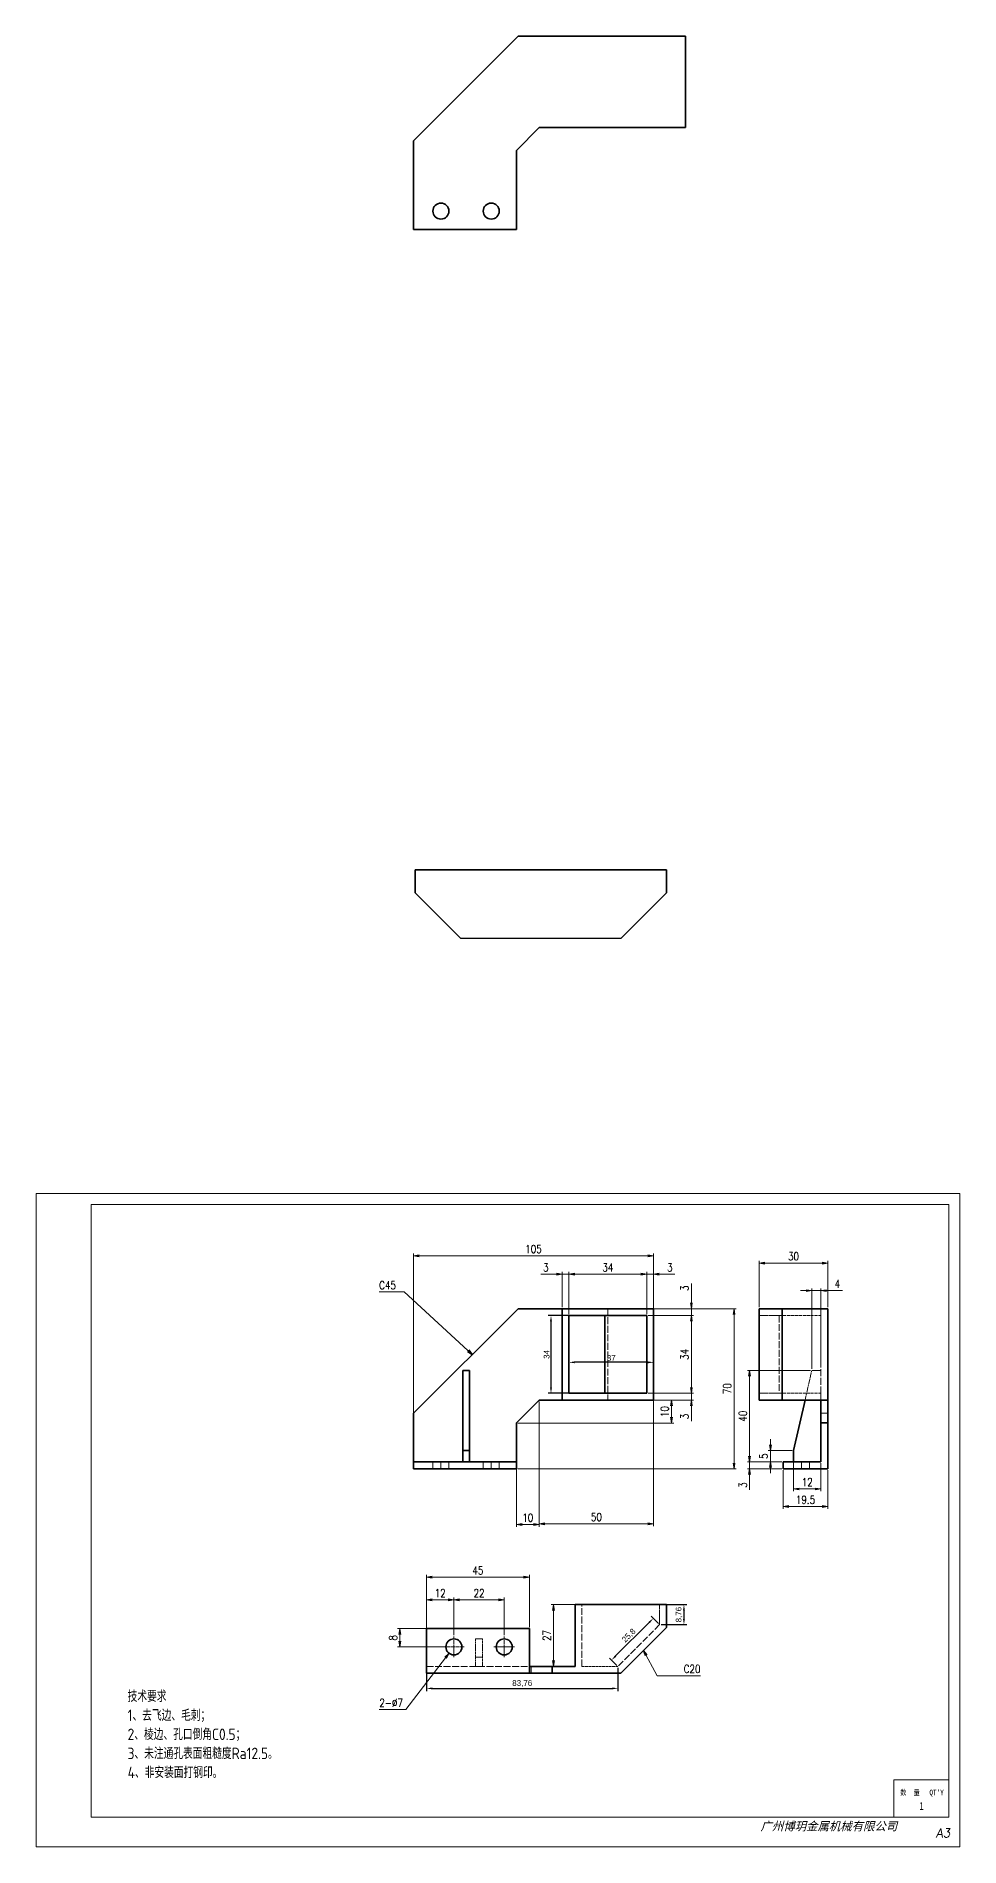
# Model space of a CAD drawing. Header units: millimetres. Extents: x 947 to 8432, y 980 to 2342.
# Drawn here: x 6750 to 7154, y 1550 to 2342 of the extents above; entities that cross this region are included whole.
import ezdxf
from ezdxf.enums import TextEntityAlignment as Align

# ---------------------------------------------------------------- set-up
doc = ezdxf.new("R2010")
doc.units = ezdxf.units.MM
doc.linetypes.add('AM_ISO02W050x2', pattern=[3.75, 3, -0.75])
doc.linetypes.add('AM_ISO08W050x2', pattern=[9, 6, -0.75, 1.5, -0.75])
doc.layers.add('DIM', color=3, linetype='Continuous')
for name, color, linetype, lineweight in [('中心线', 2, 'AM_ISO08W050x2', 18), ('图框BY', 7, 'Continuous', 0), ('标注线', 3, 'Continuous', 18), ('粗实线', 7, 'Continuous', 35), ('虚线', 1, 'AM_ISO02W050x2', 18)]:
    doc.layers.add(name, color=color, linetype=linetype, lineweight=lineweight)
doc.styles.add('DIM', font='romans.shx', dxfattribs={"width": 0.8, "bigfont": 'bigfont.shx'})
doc.styles.get("Standard").update_dxf_attribs({"font": 'arial.ttf'})
doc.styles.add('STYLE1', font='')
doc.styles.add('国标', font='simfang.ttf', dxfattribs={"width": 0.8})
doc.styles.add('机械长仿宋', font='gbenor.shx', dxfattribs={"height": 1, "bigfont": 'gbcbig.shx'})
doc.styles.add('标题字', font='romand.shx', dxfattribs={"oblique": 10, "bigfont": 'bigfont.shx'})
doc.styles.get('STYLE1').set_extended_font_data('SimSun')
doc.dimstyles.new('ISO-25', dxfattribs={"dimtxt": 2.5, "dimasz": 2.5, "dimexe": 1.25, "dimexo": 0.625, "dimtad": 1, "dimtxsty": 'Standard', "dimcen": 2.5, "dimadec": 0, "dimazin": 0, "dimtfac": 1, "dimtmove": 0, "dimatfit": 3, "dimfxl": 1, "dimarcsym": 0})
doc.dimstyles.new('XR 1-1', dxfattribs={"dimtxt": 3.5, "dimasz": 2.5, "dimexe": 1, "dimexo": 0.625, "dimgap": 1.2, "dimtad": 1, "dimtoh": 1, "dimdsep": 46, "dimtxsty": 'DIM', "dimblk": 'OPEN', "dimcen": 0, "dimclrd": 8, "dimclre": 8, "dimclrt": 2, "dimazin": 2, "dimtfac": 0.5, "dimtmove": 0, "dimatfit": 3, "dimldrblk": 'OPEN', "dimfxl": 1, "dimtolj": 2, "dimlwd": 18, "dimlwe": 18, "dimarcsym": 0})
doc.dimstyles.new('XR 1-1$0', dxfattribs={"dimtxt": 3.5, "dimasz": 2.5, "dimexe": 1, "dimexo": 0.625, "dimgap": 1.2, "dimtad": 1, "dimzin": 9, "dimdsep": 46, "dimtxsty": 'DIM', "dimblk": 'OPEN', "dimcen": 0, "dimclrd": 8, "dimclre": 8, "dimclrt": 2, "dimazin": 2, "dimtfac": 0.5, "dimtmove": 0, "dimatfit": 3, "dimldrblk": 'OPEN', "dimfxl": 1, "dimtolj": 2, "dimlwd": 18, "dimlwe": 18, "dimarcsym": 0})
doc.dimstyles.new('XR 1-1$3', dxfattribs={"dimtxt": 3.5, "dimasz": 2.5, "dimexe": 1, "dimexo": 0.625, "dimgap": 1.2, "dimtad": 1, "dimtoh": 1, "dimdsep": 46, "dimtxsty": 'DIM', "dimblk": 'OPEN', "dimcen": 0, "dimclrd": 8, "dimclre": 8, "dimclrt": 2, "dimazin": 2, "dimtfac": 0.5, "dimtofl": 0, "dimtmove": 0, "dimatfit": 3, "dimldrblk": 'OPEN', "dimfxl": 1, "dimtolj": 2, "dimlwd": 18, "dimlwe": 18, "dimarcsym": 0})

# ---------------------------------------------------------------- blocks, each defined once
blk = doc.blocks.new('_Open')
at = {"color": 0, "linetype": 'ByBlock', "lineweight": -2}
for p, q in [((-1, 0.17), (0, 0)), ((-1, -0.17), (0, 0)), ((0, 0), (-1, 0))]:
    blk.add_line(p, q, dxfattribs=at)
blk = doc.blocks.new('*D317')
at = {"layer": '标注线', "color": 8, "lineweight": 18, "transparency": 16777216}
for p, q in [((7020.69, 1785.38), (7056.28, 1785.38)), ((7055.28, 1782.88), (7055.28, 1717.88)), ((6960.69, 1715.38), (7056.28, 1715.38))]:
    blk.add_line(p, q, dxfattribs=at)
at = {"layer": '标注线', "color": 8, "lineweight": 18, "transparency": 16777216, "xscale": 2.5, "yscale": 2.5, "zscale": 2.5}
for p, rotation in [((7055.28, 1785.38), 90), ((7055.28, 1715.38), 270)]:
    blk.add_blockref('_Open', p, dxfattribs=dict(at, rotation=rotation))
at = {"layer": '标注线', "color": 2, "transparency": 16777216, "insert": (7052.33, 1750.38), "char_height": 3.5, "attachment_point": 5, "rotation": 90, "style": 'DIM'}
blk.add_mtext('\\A2;70', dxfattribs=at)
blk = doc.blocks.new('*D318')
at = {"layer": '标注线', "color": 8, "lineweight": 18, "transparency": 16777216}
for p, q in [((6915.07, 1736.01), (6915.07, 1809.54)), ((7017.57, 1808.54), (6917.57, 1808.54)), ((7020.07, 1782.66), (7020.07, 1809.54))]:
    blk.add_line(p, q, dxfattribs=at)
at = {"layer": '标注线', "color": 8, "lineweight": 18, "transparency": 16777216, "xscale": 2.5, "yscale": 2.5, "zscale": 2.5, "rotation": 180}
blk.add_blockref('_Open', (6915.07, 1808.54), dxfattribs=at)
at = {"layer": '标注线', "color": 8, "lineweight": 18, "transparency": 16777216, "xscale": 2.5, "yscale": 2.5, "zscale": 2.5}
blk.add_blockref('_Open', (7020.07, 1808.54), dxfattribs=at)
at = {"layer": '标注线', "color": 2, "transparency": 16777216, "insert": (6967.57, 1811.49), "char_height": 3.5, "attachment_point": 5, "style": 'DIM'}
blk.add_mtext('\\A2;105', dxfattribs=at)
blk = doc.blocks.new('*D319')
at = {"layer": '标注线', "color": 8, "lineweight": 18, "transparency": 16777216}
for p, q in [((6970.07, 1744.76), (6970.07, 1690)), ((6960.07, 1734.76), (6960.07, 1690)), ((6967.57, 1691), (6962.57, 1691))]:
    blk.add_line(p, q, dxfattribs=at)
at = {"layer": '标注线', "color": 8, "lineweight": 18, "transparency": 16777216, "xscale": 2.5, "yscale": 2.5, "zscale": 2.5, "rotation": 180}
blk.add_blockref('_Open', (6960.07, 1691), dxfattribs=at)
at = {"layer": '标注线', "color": 8, "lineweight": 18, "transparency": 16777216, "xscale": 2.5, "yscale": 2.5, "zscale": 2.5}
blk.add_blockref('_Open', (6970.07, 1691), dxfattribs=at)
at = {"layer": '标注线', "color": 2, "transparency": 16777216, "insert": (6965.07, 1693.95), "char_height": 3.5, "attachment_point": 5, "style": 'DIM'}
blk.add_mtext('\\A2;10', dxfattribs=at)
blk = doc.blocks.new('*D320')
at = {"layer": '标注线', "color": 8, "lineweight": 18, "transparency": 16777216}
for p, q in [((6970.07, 1744.13), (6970.07, 1690.31)), ((7020.07, 1745.28), (7020.07, 1690.31)), ((6972.57, 1691.31), (7017.57, 1691.31))]:
    blk.add_line(p, q, dxfattribs=at)
at = {"layer": '标注线', "color": 8, "lineweight": 18, "transparency": 16777216, "xscale": 2.5, "yscale": 2.5, "zscale": 2.5, "rotation": 180}
blk.add_blockref('_Open', (6970.07, 1691.31), dxfattribs=at)
at = {"layer": '标注线', "color": 8, "lineweight": 18, "transparency": 16777216, "xscale": 2.5, "yscale": 2.5, "zscale": 2.5}
blk.add_blockref('_Open', (7020.07, 1691.31), dxfattribs=at)
at = {"layer": '标注线', "color": 2, "transparency": 16777216, "insert": (6995.07, 1694.26), "char_height": 3.5, "attachment_point": 5, "style": 'DIM'}
blk.add_mtext('\\A2;50', dxfattribs=at)
blk = doc.blocks.new('*D321')
at = {"layer": '标注线', "color": 8, "lineweight": 18, "transparency": 16777216}
for p, q in [((7066.31, 1786.01), (7066.31, 1806.35)), ((7096.31, 1786.01), (7096.31, 1806.35)), ((7068.81, 1805.35), (7093.81, 1805.35))]:
    blk.add_line(p, q, dxfattribs=at)
at = {"layer": '标注线', "color": 8, "lineweight": 18, "transparency": 16777216, "xscale": 2.5, "yscale": 2.5, "zscale": 2.5, "rotation": 180}
blk.add_blockref('_Open', (7066.31, 1805.35), dxfattribs=at)
at = {"layer": '标注线', "color": 8, "lineweight": 18, "transparency": 16777216, "xscale": 2.5, "yscale": 2.5, "zscale": 2.5}
blk.add_blockref('_Open', (7096.31, 1805.35), dxfattribs=at)
at = {"layer": '标注线', "color": 2, "transparency": 16777216, "insert": (7081.31, 1808.3), "char_height": 3.5, "attachment_point": 5, "style": 'DIM'}
blk.add_mtext('\\A2;30', dxfattribs=at)
blk = doc.blocks.new('*D322')
at = {"layer": '标注线', "color": 8, "lineweight": 18, "transparency": 16777216}
for p, q in [((7076.81, 1714.76), (7076.81, 1697.85)), ((7096.31, 1714.76), (7096.31, 1697.85)), ((7079.31, 1698.85), (7093.81, 1698.85))]:
    blk.add_line(p, q, dxfattribs=at)
at = {"layer": '标注线', "color": 8, "lineweight": 18, "transparency": 16777216, "xscale": 2.5, "yscale": 2.5, "zscale": 2.5, "rotation": 180}
blk.add_blockref('_Open', (7076.81, 1698.85), dxfattribs=at)
at = {"layer": '标注线', "color": 8, "lineweight": 18, "transparency": 16777216, "xscale": 2.5, "yscale": 2.5, "zscale": 2.5}
blk.add_blockref('_Open', (7096.31, 1698.85), dxfattribs=at)
at = {"layer": '标注线', "color": 2, "transparency": 16777216, "insert": (7086.56, 1701.8), "char_height": 3.5, "attachment_point": 5, "style": 'DIM'}
blk.add_mtext('\\A2;19.5', dxfattribs=at)
blk = doc.blocks.new('*D323')
at = {"layer": '标注线', "color": 8, "lineweight": 18, "transparency": 16777216}
for p, q in [((7014.57, 1800.5), (7012.07, 1800.5)), ((7017.07, 1783.01), (7017.07, 1801.5)), ((7017.07, 1800.5), (7020.07, 1800.5)), ((7020.07, 1783.29), (7020.07, 1801.5)), ((7022.57, 1800.5), (7029.34, 1800.5))]:
    blk.add_line(p, q, dxfattribs=at)
at = {"layer": '标注线', "color": 8, "lineweight": 18, "transparency": 16777216, "xscale": 2.5, "yscale": 2.5, "zscale": 2.5}
blk.add_blockref('_Open', (7017.07, 1800.5), dxfattribs=at)
at = {"layer": '标注线', "color": 8, "lineweight": 18, "transparency": 16777216, "xscale": 2.5, "yscale": 2.5, "zscale": 2.5, "rotation": 180}
blk.add_blockref('_Open', (7020.07, 1800.5), dxfattribs=at)
at = {"layer": '标注线', "color": 2, "transparency": 16777216, "insert": (7027.2, 1803.45), "char_height": 3.5, "attachment_point": 5, "style": 'DIM'}
blk.add_mtext('\\A2;3', dxfattribs=at)
blk = doc.blocks.new('*D324')
at = {"layer": '标注线', "color": 8, "lineweight": 18, "transparency": 16777216}
for p, q in [((7036.61, 1787.88), (7036.61, 1796.45)), ((7017.69, 1782.38), (7037.61, 1782.38)), ((7020.17, 1785.38), (7037.61, 1785.38)), ((7036.61, 1782.38), (7036.61, 1785.38)), ((7036.61, 1779.88), (7036.61, 1777.38))]:
    blk.add_line(p, q, dxfattribs=at)
at = {"layer": '标注线', "color": 8, "lineweight": 18, "transparency": 16777216, "xscale": 2.5, "yscale": 2.5, "zscale": 2.5}
for p, rotation in [((7036.61, 1785.38), 270), ((7036.61, 1782.38), 90)]:
    blk.add_blockref('_Open', p, dxfattribs=dict(at, rotation=rotation))
at = {"layer": '标注线', "color": 2, "transparency": 16777216, "insert": (7033.66, 1794.32), "char_height": 3.5, "attachment_point": 5, "rotation": 90, "style": 'DIM'}
blk.add_mtext('\\A2;3', dxfattribs=at)
blk = doc.blocks.new('*D325')
at = {"layer": '标注线', "color": 8, "lineweight": 18, "transparency": 16777216}
for p, q in [((7017.69, 1782.38), (7037.61, 1782.38)), ((7036.61, 1779.88), (7036.61, 1750.88)), ((7017.69, 1748.38), (7037.61, 1748.38))]:
    blk.add_line(p, q, dxfattribs=at)
at = {"layer": '标注线', "color": 8, "lineweight": 18, "transparency": 16777216, "xscale": 2.5, "yscale": 2.5, "zscale": 2.5}
for p, rotation in [((7036.61, 1782.38), 90), ((7036.61, 1748.38), 270)]:
    blk.add_blockref('_Open', p, dxfattribs=dict(at, rotation=rotation))
at = {"layer": '标注线', "color": 2, "transparency": 16777216, "insert": (7033.66, 1765.38), "char_height": 3.5, "attachment_point": 5, "rotation": 90, "style": 'DIM'}
blk.add_mtext('\\A2;34', dxfattribs=at)
blk = doc.blocks.new('*D326')
at = {"layer": '标注线', "color": 8, "lineweight": 18, "transparency": 16777216}
for p, q in [((7036.61, 1750.88), (7036.61, 1753.38)), ((7017.69, 1748.38), (7037.61, 1748.38)), ((7019.19, 1745.38), (7037.61, 1745.38)), ((7036.61, 1748.38), (7036.61, 1745.38)), ((7036.61, 1742.88), (7036.61, 1736.12))]:
    blk.add_line(p, q, dxfattribs=at)
at = {"layer": '标注线', "color": 8, "lineweight": 18, "transparency": 16777216, "xscale": 2.5, "yscale": 2.5, "zscale": 2.5}
for p, rotation in [((7036.61, 1748.38), 270), ((7036.61, 1745.38), 90)]:
    blk.add_blockref('_Open', p, dxfattribs=dict(at, rotation=rotation))
at = {"layer": '标注线', "color": 2, "transparency": 16777216, "insert": (7033.66, 1738.25), "char_height": 3.5, "attachment_point": 5, "rotation": 90, "style": 'DIM'}
blk.add_mtext('\\A2;3', dxfattribs=at)
blk = doc.blocks.new('*D327')
at = {"layer": '标注线', "color": 8, "lineweight": 18, "transparency": 16777216}
for p, q in [((6983.07, 1783.01), (6983.07, 1801.5)), ((7014.57, 1800.5), (6985.57, 1800.5)), ((7017.07, 1783.01), (7017.07, 1801.5))]:
    blk.add_line(p, q, dxfattribs=at)
at = {"layer": '标注线', "color": 8, "lineweight": 18, "transparency": 16777216, "xscale": 2.5, "yscale": 2.5, "zscale": 2.5, "rotation": 180}
blk.add_blockref('_Open', (6983.07, 1800.5), dxfattribs=at)
at = {"layer": '标注线', "color": 8, "lineweight": 18, "transparency": 16777216, "xscale": 2.5, "yscale": 2.5, "zscale": 2.5}
blk.add_blockref('_Open', (7017.07, 1800.5), dxfattribs=at)
at = {"layer": '标注线', "color": 2, "transparency": 16777216, "insert": (7000.07, 1803.45), "char_height": 3.5, "attachment_point": 5, "style": 'DIM'}
blk.add_mtext('\\A2;34', dxfattribs=at)
blk = doc.blocks.new('*D328')
at = {"layer": '标注线', "color": 8, "lineweight": 18, "transparency": 16777216}
for p, q in [((6977.57, 1800.5), (6970.8, 1800.5)), ((6980.07, 1786.01), (6980.07, 1801.5)), ((6983.07, 1800.5), (6980.07, 1800.5)), ((6983.07, 1783.01), (6983.07, 1801.5)), ((6985.57, 1800.5), (6988.07, 1800.5))]:
    blk.add_line(p, q, dxfattribs=at)
at = {"layer": '标注线', "color": 8, "lineweight": 18, "transparency": 16777216, "xscale": 2.5, "yscale": 2.5, "zscale": 2.5}
blk.add_blockref('_Open', (6980.07, 1800.5), dxfattribs=at)
at = {"layer": '标注线', "color": 8, "lineweight": 18, "transparency": 16777216, "xscale": 2.5, "yscale": 2.5, "zscale": 2.5, "rotation": 180}
blk.add_blockref('_Open', (6983.07, 1800.5), dxfattribs=at)
at = {"layer": '标注线', "color": 2, "transparency": 16777216, "insert": (6972.94, 1803.45), "char_height": 3.5, "attachment_point": 5, "style": 'DIM'}
blk.add_mtext('\\A2;3', dxfattribs=at)
blk = doc.blocks.new('*D329')
at = {"layer": '标注线', "color": 8, "lineweight": 18, "transparency": 16777216}
for p, q in [((6970.69, 1745.38), (7028.89, 1745.38)), ((7027.89, 1737.88), (7027.89, 1742.88)), ((6960.69, 1735.38), (7028.89, 1735.38))]:
    blk.add_line(p, q, dxfattribs=at)
at = {"layer": '标注线', "color": 8, "lineweight": 18, "transparency": 16777216, "xscale": 2.5, "yscale": 2.5, "zscale": 2.5}
for p, rotation in [((7027.89, 1745.38), 90), ((7027.89, 1735.38), 270)]:
    blk.add_blockref('_Open', p, dxfattribs=dict(at, rotation=rotation))
at = {"layer": '标注线', "color": 2, "transparency": 16777216, "insert": (7024.94, 1740.38), "char_height": 3.5, "attachment_point": 5, "rotation": 90, "style": 'DIM'}
blk.add_mtext('\\A2;10', dxfattribs=at)
blk = doc.blocks.new('*D330')
at = {"layer": 'DIM', "color": 8, "lineweight": 18, "transparency": 16777216}
for p, q in [((7062.11, 1720.88), (7062.11, 1723.38)), ((7076.18, 1718.38), (7061.11, 1718.38)), ((7076.18, 1715.38), (7061.11, 1715.38)), ((7062.11, 1718.38), (7062.11, 1715.38)), ((7062.11, 1712.88), (7062.11, 1706.12))]:
    blk.add_line(p, q, dxfattribs=at)
at = {"layer": 'DIM', "color": 8, "lineweight": 18, "transparency": 16777216, "xscale": 2.5, "yscale": 2.5, "zscale": 2.5}
for p, rotation in [((7062.11, 1718.38), 270), ((7062.11, 1715.38), 90)]:
    blk.add_blockref('_Open', p, dxfattribs=dict(at, rotation=rotation))
at = {"layer": 'DIM', "color": 2, "transparency": 16777216, "insert": (7059.16, 1708.25), "char_height": 3.5, "attachment_point": 5, "rotation": 90, "style": 'DIM'}
blk.add_mtext('\\A2;3', dxfattribs=at)
blk = doc.blocks.new('*D331')
at = {"layer": 'DIM', "color": 8, "lineweight": 18, "transparency": 16777216}
for p, q in [((7071.19, 1725.88), (7071.19, 1728.38)), ((7080.68, 1723.38), (7070.19, 1723.38)), ((7071.19, 1718.38), (7071.19, 1723.38)), ((7076.18, 1718.38), (7070.19, 1718.38)), ((7071.19, 1715.88), (7071.19, 1713.38))]:
    blk.add_line(p, q, dxfattribs=at)
at = {"layer": 'DIM', "color": 8, "lineweight": 18, "transparency": 16777216, "xscale": 2.5, "yscale": 2.5, "zscale": 2.5}
for p, rotation in [((7071.19, 1723.38), 270), ((7071.19, 1718.38), 90)]:
    blk.add_blockref('_Open', p, dxfattribs=dict(at, rotation=rotation))
at = {"layer": 'DIM', "color": 2, "transparency": 16777216, "insert": (7068.24, 1720.88), "char_height": 3.5, "attachment_point": 5, "rotation": 90, "style": 'DIM'}
blk.add_mtext('\\A2;5', dxfattribs=at)
blk = doc.blocks.new('*D332')
at = {"layer": 'DIM', "color": 8, "lineweight": 18, "transparency": 16777216}
for p, q in [((7088.68, 1758.38), (7061.11, 1758.38)), ((7062.11, 1720.88), (7062.11, 1755.88)), ((7076.18, 1718.38), (7061.11, 1718.38))]:
    blk.add_line(p, q, dxfattribs=at)
at = {"layer": 'DIM', "color": 8, "lineweight": 18, "transparency": 16777216, "xscale": 2.5, "yscale": 2.5, "zscale": 2.5}
for p, rotation in [((7062.11, 1758.38), 90), ((7062.11, 1718.38), 270)]:
    blk.add_blockref('_Open', p, dxfattribs=dict(at, rotation=rotation))
at = {"layer": 'DIM', "color": 2, "transparency": 16777216, "insert": (7059.16, 1738.38), "char_height": 3.5, "attachment_point": 5, "rotation": 90, "style": 'DIM'}
blk.add_mtext('\\A2;40', dxfattribs=at)
blk = doc.blocks.new('*D333')
at = {"layer": 'DIM', "color": 8, "lineweight": 18, "transparency": 16777216}
for p, q in [((7081.31, 1722.76), (7081.31, 1705.52)), ((7093.31, 1717.76), (7093.31, 1705.52)), ((7083.81, 1706.52), (7090.81, 1706.52))]:
    blk.add_line(p, q, dxfattribs=at)
at = {"layer": 'DIM', "color": 8, "lineweight": 18, "transparency": 16777216, "xscale": 2.5, "yscale": 2.5, "zscale": 2.5, "rotation": 180}
blk.add_blockref('_Open', (7081.31, 1706.52), dxfattribs=at)
at = {"layer": 'DIM', "color": 8, "lineweight": 18, "transparency": 16777216, "xscale": 2.5, "yscale": 2.5, "zscale": 2.5}
blk.add_blockref('_Open', (7093.31, 1706.52), dxfattribs=at)
at = {"layer": 'DIM', "color": 2, "transparency": 16777216, "insert": (7087.31, 1709.47), "char_height": 3.5, "attachment_point": 5, "style": 'DIM'}
blk.add_mtext('\\A2;12', dxfattribs=at)
blk = doc.blocks.new('*D334')
at = {"layer": 'DIM', "color": 8, "lineweight": 18, "transparency": 16777216}
for p, q in [((7086.81, 1793.27), (7084.31, 1793.27)), ((7089.31, 1759.01), (7089.31, 1794.27)), ((7089.31, 1793.27), (7093.31, 1793.27)), ((7093.31, 1761.39), (7093.31, 1794.27)), ((7095.81, 1793.27), (7102.71, 1793.27))]:
    blk.add_line(p, q, dxfattribs=at)
at = {"layer": 'DIM', "color": 8, "lineweight": 18, "transparency": 16777216, "xscale": 2.5, "yscale": 2.5, "zscale": 2.5}
blk.add_blockref('_Open', (7089.31, 1793.27), dxfattribs=at)
at = {"layer": 'DIM', "color": 8, "lineweight": 18, "transparency": 16777216, "xscale": 2.5, "yscale": 2.5, "zscale": 2.5, "rotation": 180}
blk.add_blockref('_Open', (7093.31, 1793.27), dxfattribs=at)
at = {"layer": 'DIM', "color": 2, "transparency": 16777216, "insert": (7100.51, 1796.22), "char_height": 3.5, "attachment_point": 5, "style": 'DIM'}
blk.add_mtext('\\A2;4', dxfattribs=at)
blk = doc.blocks.new('*D335')
at = {"layer": '标注线', "color": 8, "lineweight": 18, "transparency": 16777216}
for p, q in [((6920.74, 1646.05), (6920.74, 1668.94)), ((6963.24, 1667.94), (6923.24, 1667.94)), ((6965.74, 1646.05), (6965.74, 1668.94))]:
    blk.add_line(p, q, dxfattribs=at)
at = {"layer": '标注线', "color": 8, "lineweight": 18, "transparency": 16777216, "xscale": 2.5, "yscale": 2.5, "zscale": 2.5, "rotation": 180}
blk.add_blockref('_Open', (6920.74, 1667.94), dxfattribs=at)
at = {"layer": '标注线', "color": 8, "lineweight": 18, "transparency": 16777216, "xscale": 2.5, "yscale": 2.5, "zscale": 2.5}
blk.add_blockref('_Open', (6965.74, 1667.94), dxfattribs=at)
at = {"layer": '标注线', "color": 2, "transparency": 16777216, "insert": (6943.24, 1670.89), "char_height": 3.5, "attachment_point": 5, "style": 'DIM'}
blk.add_mtext('\\A2;45', dxfattribs=at)
blk = doc.blocks.new('*D336')
at = {"layer": '标注线', "color": 8, "lineweight": 18, "transparency": 16777216}
for p, q in [((6920.74, 1642.6), (6920.74, 1658.99)), ((6930.24, 1657.99), (6923.24, 1657.99)), ((6932.74, 1642.6), (6932.74, 1658.99))]:
    blk.add_line(p, q, dxfattribs=at)
at = {"layer": '标注线', "color": 8, "lineweight": 18, "transparency": 16777216, "xscale": 2.5, "yscale": 2.5, "zscale": 2.5, "rotation": 180}
blk.add_blockref('_Open', (6920.74, 1657.99), dxfattribs=at)
at = {"layer": '标注线', "color": 8, "lineweight": 18, "transparency": 16777216, "xscale": 2.5, "yscale": 2.5, "zscale": 2.5}
blk.add_blockref('_Open', (6932.74, 1657.99), dxfattribs=at)
at = {"layer": '标注线', "color": 2, "transparency": 16777216, "insert": (6926.74, 1660.94), "char_height": 3.5, "attachment_point": 5, "style": 'DIM'}
blk.add_mtext('\\A2;12', dxfattribs=at)
blk = doc.blocks.new('*D337')
at = {"layer": '标注线', "color": 8, "lineweight": 18, "transparency": 16777216}
for p, q in [((6932.74, 1642.6), (6932.74, 1658.99)), ((6935.24, 1657.99), (6952.24, 1657.99)), ((6954.74, 1642.6), (6954.74, 1658.99))]:
    blk.add_line(p, q, dxfattribs=at)
at = {"layer": '标注线', "color": 8, "lineweight": 18, "transparency": 16777216, "xscale": 2.5, "yscale": 2.5, "zscale": 2.5, "rotation": 180}
blk.add_blockref('_Open', (6932.74, 1657.99), dxfattribs=at)
at = {"layer": '标注线', "color": 8, "lineweight": 18, "transparency": 16777216, "xscale": 2.5, "yscale": 2.5, "zscale": 2.5}
blk.add_blockref('_Open', (6954.74, 1657.99), dxfattribs=at)
at = {"layer": '标注线', "color": 2, "transparency": 16777216, "insert": (6943.74, 1660.94), "char_height": 3.5, "attachment_point": 5, "style": 'DIM'}
blk.add_mtext('\\A2;22', dxfattribs=at)
blk = doc.blocks.new('*D338')
at = {"layer": '标注线', "color": 8, "lineweight": 18, "transparency": 16777216}
for p, q in [((6929.06, 1645.43), (6908.08, 1645.43)), ((6909.08, 1639.93), (6909.08, 1642.93)), ((6930.73, 1637.43), (6908.08, 1637.43))]:
    blk.add_line(p, q, dxfattribs=at)
at = {"layer": '标注线', "color": 8, "lineweight": 18, "transparency": 16777216, "xscale": 2.5, "yscale": 2.5, "zscale": 2.5}
for p, rotation in [((6909.08, 1645.43), 90), ((6909.08, 1637.43), 270)]:
    blk.add_blockref('_Open', p, dxfattribs=dict(at, rotation=rotation))
at = {"layer": '标注线', "color": 2, "transparency": 16777216, "insert": (6906.13, 1641.43), "char_height": 3.5, "attachment_point": 5, "rotation": 90, "style": 'DIM'}
blk.add_mtext('\\A2;8', dxfattribs=at)
blk = doc.blocks.new('*D339')
at = {"layer": '标注线', "color": 8, "lineweight": 18, "transparency": 16777216}
for p, q in [((6911.73, 1610), (6929.1, 1632.66)), ((6900, 1610), (6911.73, 1610))]:
    blk.add_line(p, q, dxfattribs=at)
at = {"layer": '标注线', "color": 8, "lineweight": 18, "transparency": 16777216, "xscale": 2.5, "yscale": 2.5, "zscale": 2.5, "rotation": 52.54553140720227}
blk.add_blockref('_Open', (6930.62, 1634.65), dxfattribs=at)
at = {"layer": '标注线', "color": 2, "transparency": 16777216, "insert": (6905.27, 1612.95), "char_height": 3.5, "attachment_point": 5, "style": 'DIM'}
blk.add_mtext('\\A2;2-%%c7', dxfattribs=at)
blk = doc.blocks.new('*D340')
at = {"layer": '标注线', "color": 8, "lineweight": 18, "transparency": 16777216}
for p, q in [((6992.06, 1655.93), (6975.33, 1655.93)), ((6976.33, 1631.43), (6976.33, 1653.43)), ((6985.12, 1628.93), (6975.33, 1628.93))]:
    blk.add_line(p, q, dxfattribs=at)
at = {"layer": '标注线', "color": 8, "lineweight": 18, "transparency": 16777216, "xscale": 2.5, "yscale": 2.5, "zscale": 2.5}
for p, rotation in [((6976.33, 1655.93), 90), ((6976.33, 1628.93), 270)]:
    blk.add_blockref('_Open', p, dxfattribs=dict(at, rotation=rotation))
at = {"layer": '标注线', "color": 2, "transparency": 16777216, "insert": (6973.38, 1642.43), "char_height": 3.5, "attachment_point": 5, "rotation": 90, "style": 'DIM'}
blk.add_mtext('\\A2;27', dxfattribs=at)
blk = doc.blocks.new('*D524')
at = {"color": 0, "lineweight": -2}
for p, q in [((6983.07, 1760.3), (6983.07, 1763.17)), ((7017.57, 1761.92), (6985.57, 1761.92)), ((7020.07, 1757.46), (7020.07, 1763.17))]:
    blk.add_line(p, q, dxfattribs=at)
at = {"color": 0}
for points in [[(6985.57, 1762.33), (6985.57, 1761.5), (6983.07, 1761.92)], [(7017.57, 1762.33), (7017.57, 1761.5), (7020.07, 1761.92)]]:
    blk.add_solid(points, dxfattribs=at)
at = {"color": 0, "insert": (7001.57, 1763.82), "char_height": 2.5, "attachment_point": 5}
blk.add_mtext('37', dxfattribs=at)
blk = doc.blocks.new('*D525')
at = {"color": 0, "lineweight": -2}
for p, q in [((6986.69, 1782.38), (6973.96, 1782.38)), ((6975.21, 1779.88), (6975.21, 1750.88)), ((6990.28, 1748.38), (6973.96, 1748.38))]:
    blk.add_line(p, q, dxfattribs=at)
at = {"color": 0}
for points in [[(6974.79, 1779.88), (6975.62, 1779.88), (6975.21, 1782.38)], [(6974.79, 1750.88), (6975.62, 1750.88), (6975.21, 1748.38)]]:
    blk.add_solid(points, dxfattribs=at)
at = {"color": 0, "insert": (6973.3, 1765.38), "char_height": 2.5, "attachment_point": 5, "rotation": 90}
blk.add_mtext('34', dxfattribs=at)
blk = doc.blocks.new('*D536')
at = {"color": 0, "lineweight": -2}
for p, q in [((6920.74, 1631), (6920.74, 1618.04)), ((7004.5, 1628.3), (7004.5, 1618.04)), ((6923.24, 1619.29), (7002, 1619.29))]:
    blk.add_line(p, q, dxfattribs=at)
at = {"color": 0}
for points in [[(6923.24, 1619.7), (6923.24, 1618.87), (6920.74, 1619.29)], [(7002, 1619.7), (7002, 1618.87), (7004.5, 1619.29)]]:
    blk.add_solid(points, dxfattribs=at)
at = {"color": 0, "insert": (6962.62, 1621.41), "char_height": 2.5, "attachment_point": 5}
blk.add_mtext('83,76', dxfattribs=at)
blk = doc.blocks.new('*D537')
at = {"color": 0, "lineweight": -2}
for p, q in [((7018.21, 1648.17), (7003.5, 1633.46)), ((7022.3, 1647.61), (7019.09, 1650.82)), ((7004.06, 1629.37), (7000.85, 1632.58))]:
    blk.add_line(p, q, dxfattribs=at)
at = {"color": 0}
for points in [[(7017.92, 1648.46), (7018.5, 1647.87), (7019.98, 1649.94)], [(7003.21, 1633.76), (7003.8, 1633.17), (7001.73, 1631.69)]]:
    blk.add_solid(points, dxfattribs=at)
at = {"color": 0, "insert": (7009.35, 1642.32), "char_height": 2.5, "attachment_point": 5, "rotation": 45}
blk.add_mtext('25,8', dxfattribs=at)
blk = doc.blocks.new('*D538')
at = {"color": 0, "lineweight": -2}
for p, q in [((7023.37, 1655.93), (7034.62, 1655.93)), ((7033.37, 1653.43), (7033.37, 1649.67)), ((7023.37, 1647.17), (7034.62, 1647.17))]:
    blk.add_line(p, q, dxfattribs=at)
at = {"color": 0}
for points in [[(7032.96, 1653.43), (7033.79, 1653.43), (7033.37, 1655.93)], [(7032.96, 1649.67), (7033.79, 1649.67), (7033.37, 1647.17)]]:
    blk.add_solid(points, dxfattribs=at)
at = {"color": 0, "insert": (7031.25, 1651.55), "char_height": 2.5, "attachment_point": 5, "rotation": 90}
blk.add_mtext('8,76', dxfattribs=at)

msp = doc.modelspace()

# ---------------------------------------------------------------- linework, layer by layer
msp.add_line((7005.744, 1947.357), (6935.744, 1947.357))
at = {"layer": '中心线', "ltscale": 0.090015}
for p, q in [((6927.069, 1718.684), (6927.069, 1715.083)), ((6949.069, 1718.684), (6949.069, 1715.083)), ((7084.809, 1718.684), (7084.809, 1715.083))]:
    msp.add_line(p, q, dxfattribs=at)
at = {"layer": '中心线', "ltscale": 0.2275}
for p, q in [((6932.744, 1641.977), (6932.744, 1632.877)), ((6954.744, 1641.977), (6954.744, 1632.877)), ((6937.294, 1637.427), (6928.194, 1637.427)), ((6959.294, 1637.427), (6950.194, 1637.427))]:
    msp.add_line(p, q, dxfattribs=at)
at = {"layer": '图框BY'}
msp.add_lwpolyline([(7154.051, 1835.722), (6750, 1835.722), (6750, 1550), (7154.051, 1550)], close=True, dxfattribs=at)
for points in [[(6774.051, 1830.911), (6774.051, 1562.987), (7149.241, 1562.987), (7149.241, 1830.911), (6774.051, 1830.911)], [(7125.19, 1562.987), (7125.19, 1579.342), (7149.241, 1579.342)]]:
    msp.add_lwpolyline(points, dxfattribs=at)
at = {"layer": '粗实线'}
for p, q in [((6960.826, 2342.015), (6915.069, 2296.257)), ((7034.069, 2342.015), (6980.069, 2342.015)), ((7034.069, 2302.015), (7034.069, 2342.015)), ((6980.069, 2302.015), (7034.069, 2302.015)), ((6915.069, 2275.015), (6915.069, 2296.257)), ((6960.069, 2257.515), (6915.069, 2257.515)), ((6915.744, 1977.357), (7025.744, 1977.357)), ((6935.744, 1947.357), (6915.744, 1967.357)), ((7005.744, 1947.357), (7025.744, 1967.357)), ((6960.826, 1785.384), (6915.069, 1739.626)), ((6980.069, 1745.384), (6980.069, 1785.384)), ((7020.069, 1785.384), (6980.069, 1785.384)), ((7017.069, 1782.384), (6983.069, 1782.384)), ((6983.069, 1748.384), (6983.069, 1782.384)), ((6998.826, 1748.384), (6998.826, 1782.384)), ((7017.069, 1782.384), (7017.069, 1748.384)), ((7020.069, 1745.384), (7020.069, 1785.384)), ((7066.309, 1745.384), (7066.309, 1785.384)), ((7076.309, 1785.384), (7076.309, 1745.384)), ((7096.309, 1785.384), (7076.309, 1785.384)), ((7096.309, 1785.384), (7096.309, 1745.384)), ((6936.569, 1723.384), (6936.569, 1758.384)), ((6939.569, 1758.384), (6939.569, 1723.384)), ((6980.069, 1745.384), (7020.069, 1745.384)), ((6983.069, 1748.384), (7017.069, 1748.384)), ((7096.309, 1745.384), (7076.309, 1745.384)), ((7086.337, 1745.384), (7081.309, 1723.384)), ((6915.069, 1718.384), (6915.069, 1739.626)), ((7096.309, 1715.384), (7096.309, 1735.384)), ((6915.069, 1718.384), (6960.069, 1718.384)), ((6960.069, 1715.384), (6915.069, 1715.384)), ((6985.744, 1655.927), (7025.744, 1655.927)), ((6985.744, 1628.927), (6985.744, 1655.927)), ((6965.744, 1645.427), (6920.744, 1645.427)), ((7005.744, 1625.927), (7025.744, 1645.927)), ((6920.744, 1625.927), (6965.744, 1625.927)), ((6975.744, 1625.927), (7005.744, 1625.927))]:
    msp.add_line(p, q, dxfattribs=at)
at = {"layer": '粗实线', "ltscale": 0.481066}
for p, q in [((6980.069, 2342.015), (6960.826, 2342.015)), ((6980.069, 1785.384), (6960.826, 1785.384))]:
    msp.add_line(p, q, dxfattribs=at)
at = {"layer": '粗实线', "ltscale": 0.353553}
for p, q in [((6970.069, 2302.015), (6960.069, 2292.015)), ((6970.069, 1745.384), (6960.069, 1735.384))]:
    msp.add_line(p, q, dxfattribs=at)
at = {"layer": '粗实线', "ltscale": 0.25}
for p, q in [((6970.069, 2302.015), (6980.069, 2302.015)), ((6915.744, 1967.357), (6915.744, 1977.357)), ((7025.744, 1967.357), (7025.744, 1977.357)), ((7066.309, 1785.384), (7076.309, 1785.384)), ((6970.069, 1745.384), (6980.069, 1745.384)), ((7076.309, 1745.384), (7066.309, 1745.384)), ((7093.309, 1745.384), (7093.309, 1735.384)), ((7096.309, 1745.384), (7096.309, 1735.384)), ((7025.744, 1645.927), (7025.744, 1655.927)), ((6975.744, 1628.927), (6965.744, 1628.927)), ((6975.744, 1625.927), (6965.744, 1625.927)), ((6975.744, 1628.927), (6985.744, 1628.927))]:
    msp.add_line(p, q, dxfattribs=at)
at = {"layer": '粗实线', "ltscale": 0.425}
for p, q in [((6960.069, 2275.015), (6960.069, 2292.015)), ((6960.069, 1718.384), (6960.069, 1735.384)), ((7093.309, 1718.384), (7093.309, 1735.384))]:
    msp.add_line(p, q, dxfattribs=at)
at = {"layer": '粗实线', "ltscale": 0.4875}
for p, q in [((6915.069, 2257.515), (6915.069, 2277.015)), ((6960.069, 2257.515), (6960.069, 2277.015)), ((7076.809, 1715.384), (7096.309, 1715.384)), ((6920.744, 1645.427), (6920.744, 1625.927)), ((6965.744, 1645.427), (6965.744, 1625.927))]:
    msp.add_line(p, q, dxfattribs=at)
at = {"layer": '粗实线', "ltscale": 0.075}
for p, q in [((6939.569, 1758.384), (6936.569, 1758.384)), ((7096.309, 1735.384), (7093.309, 1735.384)), ((6939.569, 1723.384), (6936.569, 1723.384)), ((6915.069, 1715.384), (6915.069, 1718.384)), ((6960.069, 1715.384), (6960.069, 1718.384)), ((7076.809, 1715.384), (7076.809, 1718.384)), ((6975.744, 1625.927), (6975.744, 1628.927))]:
    msp.add_line(p, q, dxfattribs=at)
at = {"layer": '粗实线', "ltscale": 0.125}
for p, q in [((6936.569, 1718.384), (6936.569, 1723.384)), ((6939.569, 1718.384), (6939.569, 1723.384)), ((7081.309, 1718.384), (7081.309, 1723.384))]:
    msp.add_line(p, q, dxfattribs=at)
at = {"layer": '粗实线', "ltscale": 0.4125}
msp.add_line((7093.309, 1718.384), (7076.809, 1718.384), dxfattribs=at)
at = {"layer": '粗实线'}
for centre in [(6927.069, 2265.515), (6949.069, 2265.515), (6932.744, 1637.427), (6954.744, 1637.427)]:
    msp.add_circle(centre, 3.5, dxfattribs=at)
at = {"layer": '虚线'}
for p, q in [((7000.069, 1785.384), (7000.069, 1745.384)), ((7075.066, 1782.384), (7075.066, 1748.384)), ((7093.309, 1748.384), (7093.309, 1782.384)), ((7093.309, 1718.384), (7093.309, 1748.384)), ((6988.744, 1628.927), (6988.744, 1655.927)), ((7022.744, 1647.17), (7004.502, 1628.927)), ((6920.744, 1628.927), (6965.744, 1628.927))]:
    msp.add_line(p, q, dxfattribs=at)
at = {"layer": '虚线', "ltscale": 0.218934}
for p, q in [((7075.066, 1782.384), (7066.309, 1782.384)), ((7075.066, 1748.384), (7066.309, 1748.384)), ((7022.744, 1647.17), (7022.744, 1655.927))]:
    msp.add_line(p, q, dxfattribs=at)
at = {"layer": '虚线', "ltscale": 0.456066}
for p, q in [((7075.066, 1782.384), (7093.309, 1782.384)), ((7075.066, 1748.384), (7093.309, 1748.384))]:
    msp.add_line(p, q, dxfattribs=at)
at = {"layer": '虚线', "ltscale": 0.075}
for p, q in [((7093.309, 1782.384), (7093.309, 1785.384)), ((7093.309, 1745.384), (7093.309, 1748.384)), ((7093.309, 1739.626), (7096.309, 1739.626)), ((6923.569, 1718.384), (6923.569, 1715.384)), ((6930.569, 1718.384), (6930.569, 1715.384)), ((6936.569, 1718.384), (6939.569, 1718.384)), ((6945.569, 1718.384), (6945.569, 1715.384)), ((6952.569, 1718.384), (6952.569, 1715.384)), ((7081.309, 1718.384), (7081.309, 1715.384)), ((7081.309, 1718.384), (7081.309, 1715.384)), ((7088.309, 1718.384), (7088.309, 1715.384)), ((7088.309, 1718.384), (7088.309, 1715.384)), ((6942.244, 1640.927), (6945.244, 1640.927)), ((6945.244, 1632.927), (6942.244, 1632.927)), ((6945.244, 1628.927), (6942.244, 1628.927)), ((6966.502, 1628.927), (6966.502, 1625.927))]:
    msp.add_line(p, q, dxfattribs=at)
at = {"layer": '虚线', "ltscale": 0.33338}
msp.add_line((7089.309, 1758.384), (7086.337, 1745.384), dxfattribs=at)
at = {"layer": '虚线', "ltscale": 0.1}
msp.add_line((7093.309, 1758.384), (7089.309, 1758.384), dxfattribs=at)
at = {"layer": '虚线', "ltscale": 0.3}
for p, q in [((7093.309, 1718.384), (7081.309, 1718.384)), ((6942.244, 1640.927), (6942.244, 1628.927)), ((6945.244, 1628.927), (6945.244, 1640.927))]:
    msp.add_line(p, q, dxfattribs=at)
at = {"layer": '虚线', "ltscale": 0.393934}
msp.add_line((6988.744, 1628.927), (7004.502, 1628.927), dxfattribs=at)

# ---------------------------------------------------------------- texts
at = {"layer": 'DIM', "color": 2, "insert": (6907.333, 1793.907), "char_height": 3.5, "attachment_point": 9, "style": 'DIM'}
msp.add_mtext('C45', dxfattribs=at)
at = {"layer": '图框BY', "style": '国标', "width": 0.8}
for s, p in [('数  量', (7128.01, 1572.577)), ("QT'Y ", (7140.76, 1572.577))]:
    msp.add_text(s, height=2.4051, dxfattribs=at).set_placement(p)
msp.add_text('1', height=3.367, dxfattribs=at).set_placement((7137.318, 1566.163), align=Align.CENTER)
at = {"layer": '图框BY', "lineweight": -3, "style": 'STYLE1', "oblique": 15}
msp.add_text('广州博玥金属机械有限公司', height=3.6557, dxfattribs=at).set_placement((7066.861, 1557.147))
at = {"layer": '图框BY', "style": '标题字', "oblique": 10}
msp.add_text('A3', height=3.8481, dxfattribs=at).set_placement((7146.755, 1556.025), align=Align.MIDDLE)
at = {"layer": '标注线', "color": 2, "insert": (7033.269, 1626.05), "char_height": 3.5, "attachment_point": 7, "style": 'DIM'}
msp.add_mtext('\\A2;C20', dxfattribs=at)
at = {"layer": '标注线', "color": 2, "insert": (6790, 1580), "char_height": 5, "width": 114.82461, "attachment_point": 7, "style": '机械长仿宋'}
msp.add_mtext('\\A2;技术要求\\P1、去飞边、毛刺；\\P2、棱边、孔口倒角C0.5；\\P3、未注通孔表面粗糙度Ra12.5。\\P4、非安装面打钢印。', dxfattribs=at)

# ---------------------------------------------------------------- dimensions: what is measured, and where the dimension line sits
dim = msp.add_linear_dim(base=(6975.207, 1748.384), p1=(6987.317, 1782.384), p2=(6990.906, 1748.384), angle=90, dimstyle='ISO-25', override={"dimarcsym": 1})
dim.commit()
dim.dimension.update_dxf_attribs({"geometry": '*D525', "text_midpoint": (6973.305, 1765.384)})
for base, p1, p2, picture, middle in [((6983.069, 1761.916), (7020.069, 1756.836), (6983.069, 1759.675), '*D524', (7001.569, 1763.819)), ((7004.502, 1619.286), (6920.744, 1631.622), (7004.502, 1628.927), '*D536', (6962.623, 1621.414))]:
    dim = msp.add_linear_dim(base=base, p1=p1, p2=p2, dimstyle='ISO-25', override={"dimarcsym": 1})
    dim.commit()
    dim.dimension.update_dxf_attribs({"geometry": picture, "text_midpoint": middle})
for p1, p2, distance, picture, middle in [((7022.744, 1655.927), (7022.744, 1647.17), 10.631, '*D538', (7031.248, 1651.548)), ((7022.744, 1647.17), (7004.502, 1628.927), -3.913, '*D537', (7009.352, 1642.319))]:
    dim = msp.add_aligned_dim(p1=p1, p2=p2, distance=distance, dimstyle='ISO-25', override={"dimarcsym": 1})
    dim.commit()
    dim.dimension.update_dxf_attribs({"geometry": picture, "text_midpoint": middle})
at = {"layer": 'DIM'}
for base, p1, p2, picture, middle in [((7093.309, 1793.275), (7089.309, 1758.384), (7093.309, 1760.764), '*D334', (7100.509, 1796.225)), ((7093.309, 1706.519), (7081.309, 1723.384), (7093.309, 1718.384), '*D333', (7087.309, 1709.469))]:
    dim = msp.add_linear_dim(base=base, p1=p1, p2=p2, dimstyle='XR 1-1$0', dxfattribs=at)
    dim.commit()
    dim.dimension.update_dxf_attribs({"geometry": picture, "text_midpoint": middle})
for base, p2, picture, middle in [((7062.115, 1758.384), (7089.309, 1758.384), '*D332', (7059.165, 1738.384)), ((7071.191, 1723.384), (7081.309, 1723.384), '*D331', (7068.241, 1720.884)), ((7062.115, 1715.384), (7076.809, 1715.384), '*D330', (7059.165, 1708.25))]:
    dim = msp.add_linear_dim(base=base, p1=(7076.809, 1718.384), p2=p2, angle=90, dimstyle='XR 1-1$0', dxfattribs=at)
    dim.commit()
    dim.dimension.update_dxf_attribs({"geometry": picture, "text_midpoint": middle})
at = {"layer": '标注线'}
for base, p1, p2, picture, middle in [((6915.069, 1808.536), (7020.069, 1782.035), (6915.069, 1735.384), '*D318', (6967.569, 1811.486)), ((7096.309, 1805.35), (7066.309, 1785.384), (7096.309, 1785.384), '*D321', (7081.309, 1808.3)), ((6980.069, 1800.505), (6983.069, 1782.384), (6980.069, 1785.384), '*D328', (6972.935, 1803.455)), ((6983.069, 1800.505), (7017.069, 1782.384), (6983.069, 1782.384), '*D327', (7000.069, 1803.455)), ((7020.069, 1800.505), (7017.069, 1782.384), (7020.069, 1782.66), '*D323', (7027.202, 1803.455)), ((6960.069, 1691), (6970.069, 1745.384), (6960.069, 1735.384), '*D319', (6965.069, 1693.95)), ((7020.069, 1691.314), (6970.069, 1744.759), (7020.069, 1745.905), '*D320', (6995.069, 1694.264)), ((7096.309, 1698.847), (7076.809, 1715.384), (7096.309, 1715.384), '*D322', (7086.559, 1701.797)), ((6920.744, 1667.945), (6965.744, 1645.427), (6920.744, 1645.427), '*D335', (6943.244, 1670.895)), ((6920.744, 1657.994), (6932.744, 1641.977), (6920.744, 1641.977), '*D336', (6926.744, 1660.944)), ((6954.744, 1657.994), (6932.744, 1641.977), (6954.744, 1641.977), '*D337', (6943.744, 1660.944))]:
    dim = msp.add_linear_dim(base=base, p1=p1, p2=p2, dimstyle='XR 1-1$0', dxfattribs=at)
    dim.commit()
    dim.dimension.update_dxf_attribs({"geometry": picture, "text_midpoint": middle})
dim = msp.add_linear_dim(base=(7036.612, 1782.384), p1=(7019.542, 1785.384), p2=(7017.069, 1782.384), angle=90, dimstyle='XR 1-1$0', dxfattribs=at)
dim.commit()
dim.dimension.update_dxf_attribs({"geometry": '*D324', "text_midpoint": (7036.612, 1794.317), "dimtype": 160})
for base, p1, p2, picture, middle in [((7055.285, 1715.384), (7020.069, 1785.384), (6960.069, 1715.384), '*D317', (7052.335, 1750.384)), ((7036.612, 1748.384), (7017.069, 1782.384), (7017.069, 1748.384), '*D325', (7033.662, 1765.384)), ((7036.612, 1745.384), (7017.069, 1748.384), (7018.569, 1745.384), '*D326', (7033.662, 1738.25)), ((7027.888, 1745.384), (6960.069, 1735.384), (6970.069, 1745.384), '*D329', (7024.938, 1740.384)), ((6976.329, 1655.927), (6985.744, 1628.927), (6992.681, 1655.927), '*D340', (6973.379, 1642.427)), ((6909.08, 1645.427), (6931.351, 1637.427), (6929.684, 1645.427), '*D338', (6906.13, 1641.427))]:
    dim = msp.add_linear_dim(base=base, p1=p1, p2=p2, angle=90, dimstyle='XR 1-1$0', dxfattribs=at)
    dim.commit()
    dim.dimension.update_dxf_attribs({"geometry": picture, "text_midpoint": middle})
dim = msp.add_diameter_dim_2p(p1=(6934.873, 1640.205), p2=(6930.616, 1634.648), dimstyle='XR 1-1$3', override={"dimpost": '2-%%c<>'}, dxfattribs=at)
dim.commit()
dim.dimension.update_dxf_attribs({"geometry": '*D339', "text_midpoint": (6905.267, 1610), "dimtype": 163})

# ---------------------------------------------------------------- leaders
at = {"layer": 'DIM', "annotation_type": 0, "has_hookline": 1, "hookline_direction": 1, "text_width": 7.333}
msp.add_leader([(6940.773, 1765.33), (6911.033, 1792.707), (6908.533, 1792.707)], dimstyle='XR 1-1', override={"dimgap": 1.2, "dimtad": 1}, dxfattribs=at)
at = {"layer": '标注线', "annotation_type": 0, "has_hookline": 1, "hookline_direction": 0, "text_width": 7.333}
msp.add_leader([(7015.744, 1635.927), (7021.601, 1624.85), (7032.069, 1624.85)], dimstyle='XR 1-1', dxfattribs=at)

doc.saveas('drawing.dxf')
